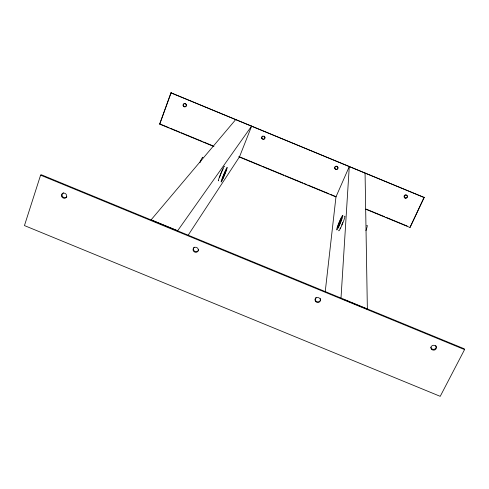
<?xml version="1.0" encoding="UTF-8"?>
<svg xmlns="http://www.w3.org/2000/svg" width="489" height="489" viewBox="0 0 489 489"><rect width="100%" height="100%" fill="white"/><g stroke="black" fill="none" stroke-linecap="round" stroke-linejoin="round"><path stroke-width="0.73" d="M340.986 298.339L349.28 166.553M325.246 291.542L335.967 196.884L348.981 167.244M40.599 175.148L24.45 225.576L440.222 396.334L464.55 349.604L464.342 348.828L41.259 174.732L40.599 175.148L464.55 349.604M213.974 146.553L159.683 124.133L170.942 92.818L424.201 197.507L410.002 227.483L365.576 209.145M159.683 124.133L171.174 92.665M251.419 126.651L239.512 156.804L188.118 235.27M424.122 197.226L410.002 227.483M251.701 125.954L177.648 230.747L151.119 219.83L235.863 119.408M343.064 299.195L350.008 302.049M351.395 302.624L367.361 309.195L365.063 173.075M170.942 92.818L424.201 197.507M159.927 123.949L169.084 127.727M170.49 128.307L179.646 132.091M181.052 132.672L202.183 141.394M203.589 141.975L212.746 145.759M240.215 157.097L261.34 165.82M262.752 166.401L283.877 175.123M285.289 175.704L302.893 182.978M304.299 183.558L306.414 184.426M307.825 185.013L328.95 193.736M330.362 194.316L335.992 196.639M366.279 209.145L384.586 216.706M385.998 217.287L407.123 226.01M238.656 156.743L335.961 196.914M435.717 345.515A2.702 2.445 -1.1 0 1 434.452 349.219A2.702 2.445 -1.1 0 1 430.821 347.172M320.301 298.461A2.677 2.482 10.4 0 1 319.066 301.585A2.677 2.482 10.4 0 1 315.582 300.631A2.677 2.482 10.4 0 1 316.206 297.336M198.644 249.586A2.677 2.494 28.6 0 1 194.793 251.37A2.677 2.494 28.6 0 1 194.329 247.159M66.871 196.816A2.72 2.463 43 0 1 62.751 196.761A2.72 2.463 43 0 1 63.478 192.813M404.77 195.16A1.62 1.54 -9.4 0 1 407.105 195.588A1.62 1.54 -9.4 0 1 406.42 197.776A1.62 1.54 -9.4 0 1 404.207 196.969M404.122 196.175A1.62 1.54 -9.4 0 1 404.464 195.441M337.838 167.152A1.601 1.559 3.1 0 1 337.086 169.121A1.601 1.559 3.1 0 1 334.996 168.558A1.601 1.559 3.1 0 1 335.387 166.486M335.747 166.284A1.601 1.559 3.1 0 1 337.63 166.798M263.993 136.107A1.601 1.565 34.6 0 1 264.69 138.528A1.601 1.565 34.6 0 1 262.165 138.515A1.601 1.565 34.6 0 1 262.776 136.101M186.303 104.518A1.626 1.553 51.7 0 1 185.148 106.712A1.626 1.553 51.7 0 1 183.296 104.915A1.626 1.553 51.7 0 1 185.41 103.656M185.777 103.864A1.626 1.553 51.7 0 1 186.083 104.157M199.836 162.531A7.928 0.721 -67.7 0 1 202.831 157.55M200.337 162.042A5.281 0.477 -67.7 0 1 200.832 161.046M218.614 180.575A7.922 0.495 -67.6 0 1 220.857 173.448A7.922 0.495 -67.6 0 1 224.402 166.449M219.463 177.727A5.281 0.33 -67.6 0 1 221.291 172.825A5.281 0.33 -67.6 0 1 223.222 168.766M366.799 225.521A7.903 0.966 -67.5 0 1 365.931 230.649M344.58 216.352A7.91 0.74 -67.5 0 1 342.453 223.919A7.91 0.74 -67.5 0 1 338.73 230.417M342.746 222.501A5.269 0.495 -67.5 0 1 341.695 225.038M340.265 227.862A5.269 0.495 -67.5 0 1 339.965 228.277M431.928 349.592A2.708 2.445 -1.1 0 0 436.329 348.107A2.708 2.445 -1.1 0 0 432.722 345.411A2.708 2.445 -1.1 0 0 431.928 349.592M315.619 301.481A2.683 2.488 10.4 0 0 320.216 301.041A2.683 2.488 10.4 0 0 317.398 297.544A2.683 2.488 10.4 0 0 315.619 301.481M193.277 250.692A2.683 2.5 28.6 0 0 197.837 251.358A2.683 2.5 28.6 0 0 195.918 247.257A2.683 2.5 28.6 0 0 193.277 250.692M61.516 195.979A2.726 2.469 43 0 0 65.826 197.752A2.726 2.469 43 0 0 64.86 193.296A2.726 2.469 43 0 0 61.516 195.979M405.106 198.094A1.62 1.54 -9.4 0 0 407.38 196.492A1.62 1.54 -9.4 0 0 404.825 195.435A1.62 1.54 -9.4 0 0 405.106 198.094M335.338 169.206A1.608 1.559 3.1 0 0 337.911 168.192A1.608 1.559 3.1 0 0 335.717 166.523A1.608 1.559 3.1 0 0 335.338 169.206M261.829 138.363A1.608 1.565 34.6 0 0 264.567 138.735A1.608 1.565 34.6 0 0 263.473 136.199A1.608 1.565 34.6 0 0 261.829 138.363M183.082 105.08A1.626 1.553 51.7 0 0 185.319 106.773A1.626 1.553 51.7 0 0 185.563 104.029A1.626 1.553 51.7 0 0 183.082 105.08M222.99 178.161A5.281 0.312 -67.6 0 0 226.205 169.958A5.281 0.312 -67.6 0 0 223.363 175.869A5.281 0.312 -67.6 0 0 222.99 178.161M222.379 179.921A7.922 0.465 -67.6 0 0 227.208 167.611A7.922 0.465 -67.6 0 0 222.96 176.45A7.922 0.465 -67.6 0 0 222.379 179.921M338.798 226.596A7.91 0.721 -67.5 0 0 342.789 215.343A7.91 0.721 -67.5 0 0 337.691 226.004A7.91 0.721 -67.5 0 0 338.798 226.596M339.109 225.288A5.269 0.477 -67.5 0 0 341.774 217.776A5.269 0.477 -67.5 0 0 338.382 224.867A5.269 0.477 -67.5 0 0 339.109 225.288"/></g></svg>
